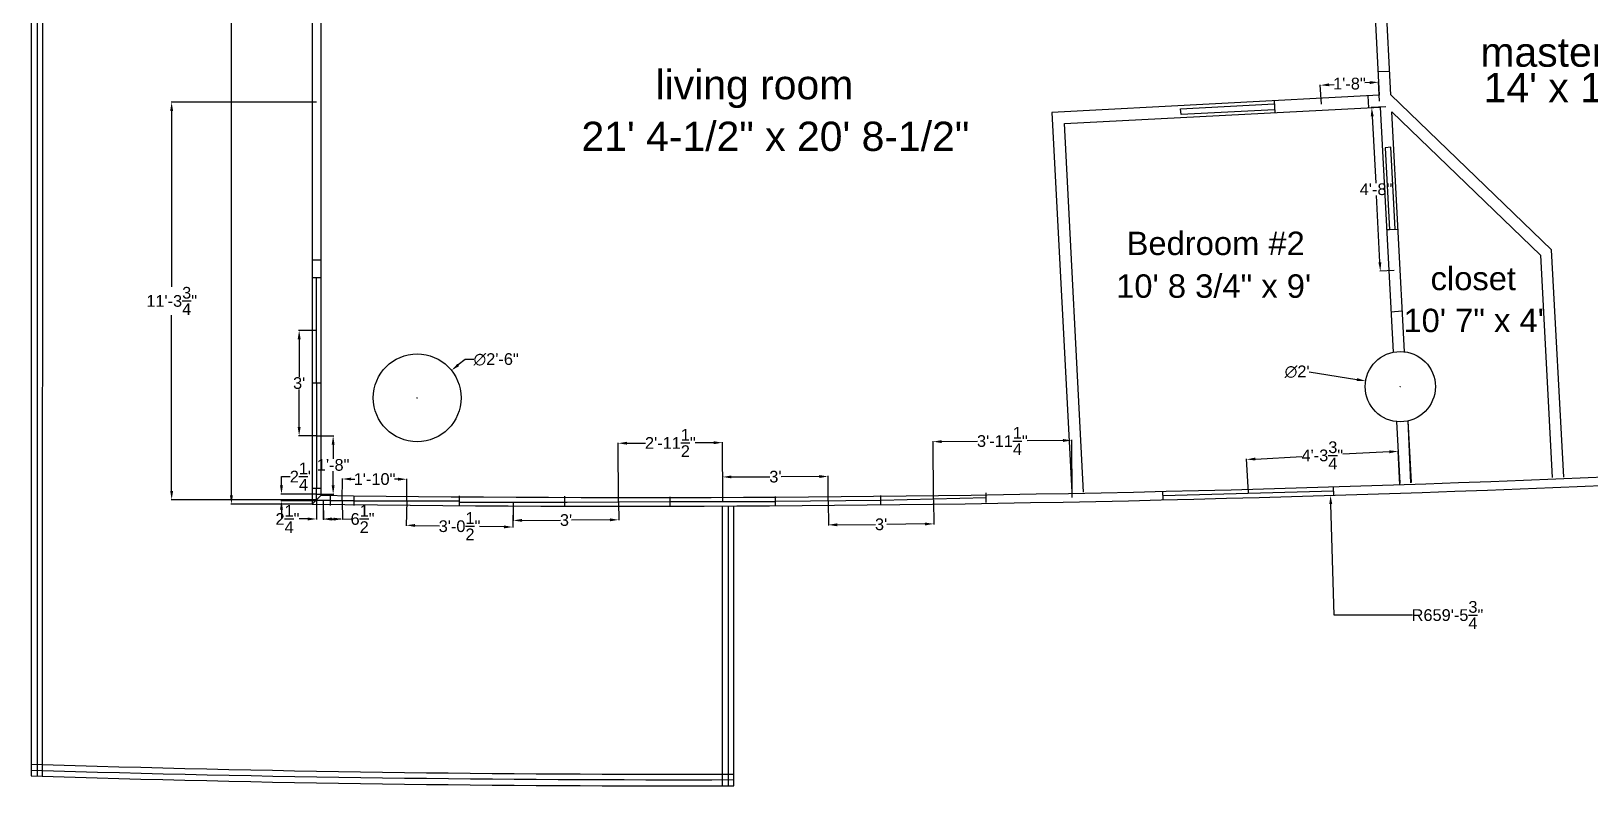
# Model space of a CAD drawing. Header units: inches. Extents: x 92 to 982, y 118 to 8127.
# Drawn here: x 92 to 624, y 118 to 376 of the extents above; entities that cross this region are included whole.
import ezdxf

# ---------------------------------------------------------------- set-up
doc = ezdxf.new("R2010")
doc.units = ezdxf.units.IN
doc.header["$LTSCALE"] = 50
doc.header["$MEASUREMENT"] = 0
doc.linetypes.add('HIDDEN2', pattern=[0.1875, 0.125, -0.0625])
for name, color, linetype in [('Unit 1 - doors', 50, 'Continuous'), ('Unit 1 -walls', 5, 'Continuous'), ('Unit 1-  dimensions', 200, 'Continuous'), ('Unit1- windows', 3, 'Continuous'), ('Windo and door dim', 7, 'Continuous')]:
    doc.layers.add(name, color=color, linetype=linetype)
doc.styles.get("Standard").update_dxf_attribs({"font": 'arial.ttf'})
doc.dimstyles.get("Standard").update_dxf_attribs({"dimtxt": 4, "dimasz": 3, "dimexe": 0.18, "dimexo": 0.0625, "dimgap": 0.09, "dimtad": 0, "dimtih": 1, "dimtoh": 1, "dimzin": 0, "dimdsep": 46, "dimlunit": 4, "dimtxsty": 'Standard', "dimcen": 0.09, "dimadec": 0, "dimazin": 0, "dimtfac": 1, "dimtofl": 0, "dimtmove": 0, "dimatfit": 3, "dimfxl": 1, "dimtolj": 1, "dimtzin": 0, "dimarcsym": 0})

# ---------------------------------------------------------------- blocks, each defined once
blk = doc.blocks.new('*D2')
at = {"layer": 'Defpoints', "color": 0, "transparency": 16777216}
for p in [(187.76, 616.88), (160.16, 213.9), (187.76, 213.9)]:
    blk.add_point(p, dxfattribs=at)
at = {"layer": 'Unit 1-  dimensions', "color": 0, "lineweight": -2, "transparency": 16777216}
for p, q in [((187.7, 616.88), (159.98, 616.88)), ((160.16, 613.88), (160.16, 417.52)), ((160.16, 216.9), (160.16, 413.26)), ((187.7, 213.9), (159.98, 213.9))]:
    blk.add_line(p, q, dxfattribs=at)
at = {"layer": 'Unit 1-  dimensions', "color": 0, "transparency": 16777216}
for points in [[(159.66, 613.88), (160.66, 613.88), (160.16, 616.88)], [(159.66, 216.9), (160.66, 216.9), (160.16, 213.9)]]:
    blk.add_solid(points, dxfattribs=at)
at = {"layer": 'Unit 1-  dimensions', "color": 0, "transparency": 16777216, "insert": (160.16, 415.39), "char_height": 4, "attachment_point": 5}
blk.add_mtext('\\A1;33\'-7"', dxfattribs=at)
blk = doc.blocks.new('*D7')
at = {"layer": 'Defpoints', "color": 0, "transparency": 16777216}
for p in [(292.9, 8127.04), (535.65, 216.92)]:
    blk.add_point(p, dxfattribs=at)
at = {"layer": 'Unit 1-  dimensions', "color": 0, "lineweight": -2, "transparency": 16777216}
for p, q in [((292.81, 8127.04), (292.99, 8127.04)), ((292.9, 8126.95), (292.9, 8127.13)), ((536.91, 176.02), (535.74, 213.92)), ((563.65, 176.02), (536.91, 176.02))]:
    blk.add_line(p, q, dxfattribs=at)
at = {"layer": 'Unit 1-  dimensions', "color": 0, "transparency": 16777216}
blk.add_solid([(536.24, 213.94), (535.24, 213.91), (535.65, 216.92)], dxfattribs=at)
at = {"layer": 'Unit 1-  dimensions', "color": 0, "transparency": 16777216, "insert": (575.6, 176.02), "char_height": 4, "attachment_point": 5}
blk.add_mtext('\\A1;R659\'-5{\\H1.000000x;\\S3/4;}"', dxfattribs=at)
blk = doc.blocks.new('*D9')
at = {"layer": 'Defpoints', "color": 0, "transparency": 16777216}
for p in [(547.65, 256), (571.33, 252.13)]:
    blk.add_point(p, dxfattribs=at)
at = {"layer": 'Unit 1-  dimensions', "color": 0, "lineweight": -2, "transparency": 16777216}
for p, q in [((528.34, 259.15), (544.69, 256.48)), ((559.4, 254.06), (559.58, 254.06)), ((559.49, 253.97), (559.49, 254.15))]:
    blk.add_line(p, q, dxfattribs=at)
at = {"layer": 'Unit 1-  dimensions', "color": 0, "transparency": 16777216}
blk.add_solid([(544.77, 256.97), (544.6, 255.99), (547.65, 256)], dxfattribs=at)
at = {"layer": 'Unit 1-  dimensions', "color": 0, "transparency": 16777216, "insert": (524.24, 259.15), "char_height": 4, "attachment_point": 5}
blk.add_mtext("\\A1;∅2'", dxfattribs=at)
blk = doc.blocks.new('*D10')
at = {"layer": 'Defpoints', "color": 0, "transparency": 16777216}
for p in [(235.33, 259.61), (211.9, 240.87)]:
    blk.add_point(p, dxfattribs=at)
at = {"layer": 'Unit 1-  dimensions', "color": 0, "lineweight": -2, "transparency": 16777216}
for p, q in [((240.01, 263.35), (237.67, 261.48)), ((243.01, 263.35), (240.01, 263.35)), ((223.61, 250.15), (223.61, 250.33)), ((223.52, 250.24), (223.7, 250.24))]:
    blk.add_line(p, q, dxfattribs=at)
at = {"layer": 'Unit 1-  dimensions', "color": 0, "transparency": 16777216}
blk.add_solid([(237.36, 261.87), (237.98, 261.09), (235.33, 259.61)], dxfattribs=at)
at = {"layer": 'Unit 1-  dimensions', "color": 0, "transparency": 16777216, "insert": (250.6, 263.35), "char_height": 4, "attachment_point": 5}
blk.add_mtext('\\A1;∅2\'-6"', dxfattribs=at)
blk = doc.blocks.new('*D13')
at = {"layer": 'Defpoints', "color": 0, "transparency": 16777216}
for p in [(475, 626.91), (187.76, 616.99), (190.8, 616.99), (235.97, 540.9), (190.8, 216.94)]:
    blk.add_point(p, dxfattribs=at)
at = {"layer": 'Unit 1-  dimensions', "color": 0, "lineweight": -2, "transparency": 16777216}
for start, end in [(317.8771, 0.0377), (271.9406, 314.039)]:
    blk.add_arc((190.8, 617.1), 88.58, start, end, dxfattribs=at)
at = {"layer": 'Unit 1-  dimensions', "color": 0, "transparency": 16777216}
for points in [[(278.88, 617.15), (279.88, 617.16), (279.33, 620.15)], [(193.81, 528.07), (193.79, 529.07), (190.8, 528.52)]]:
    blk.add_solid(points, dxfattribs=at)
at = {"layer": 'Unit 1-  dimensions', "color": 0, "transparency": 16777216, "insert": (254.51, 555.55), "char_height": 4, "attachment_point": 5}
blk.add_mtext('\\A1;92°', dxfattribs=at)
blk = doc.blocks.new('*D24')
at = {"layer": 'Defpoints', "color": 0, "transparency": 16777216}
for p in [(552.05, 358.08), (552.39, 351.58), (532.52, 350.53)]:
    blk.add_point(p, dxfattribs=at)
at = {"layer": 'Windo and door dim', "color": 0, "lineweight": -2, "transparency": 16777216}
for p, q in [((532.52, 350.6), (532.17, 357.21)), ((535.18, 357.19), (536.9, 357.28)), ((549.05, 357.92), (547.33, 357.83)), ((552.39, 351.64), (552.04, 358.26))]:
    blk.add_line(p, q, dxfattribs=at)
at = {"layer": 'Windo and door dim', "color": 0, "transparency": 16777216}
for points in [[(535.15, 357.69), (535.2, 356.69), (532.18, 357.03)], [(549.03, 358.42), (549.08, 357.42), (552.05, 358.08)]]:
    blk.add_solid(points, dxfattribs=at)
at = {"layer": 'Windo and door dim', "color": 0, "transparency": 16777216, "insert": (542.11, 357.56), "char_height": 4, "attachment_point": 5}
blk.add_mtext('\\A1;1\'-8"', dxfattribs=at)
blk = doc.blocks.new('*D25')
at = {"layer": 'Defpoints', "color": 0, "transparency": 16777216}
for p in [(549.74, 349.44), (554.57, 349.7), (557.5, 293.79)]:
    blk.add_point(p, dxfattribs=at)
at = {"layer": 'Windo and door dim', "color": 0, "lineweight": -2, "transparency": 16777216}
for p, q in [((554.5, 349.69), (549.56, 349.43)), ((549.9, 346.45), (551.1, 323.62)), ((552.52, 296.54), (551.32, 319.36)), ((557.44, 293.79), (552.49, 293.53))]:
    blk.add_line(p, q, dxfattribs=at)
at = {"layer": 'Windo and door dim', "color": 0, "transparency": 16777216}
for points in [[(550.4, 346.47), (549.4, 346.42), (549.74, 349.44)], [(553.02, 296.56), (552.02, 296.51), (552.67, 293.54)]]:
    blk.add_solid(points, dxfattribs=at)
at = {"layer": 'Windo and door dim', "color": 0, "transparency": 16777216, "insert": (551.21, 321.49), "char_height": 4, "attachment_point": 5}
blk.add_mtext('\\A1;4\'-8"', dxfattribs=at)
blk = doc.blocks.new('*D31')
at = {"layer": 'Defpoints', "color": 0, "transparency": 16777216}
for p in [(447.23, 235.7), (400.04, 215.7), (447.41, 216.14)]:
    blk.add_point(p, dxfattribs=at)
at = {"layer": 'Windo and door dim', "color": 0, "lineweight": -2, "transparency": 16777216}
for p, q in [((400.04, 215.76), (399.85, 235.44)), ((402.86, 235.29), (415.07, 235.4)), ((444.23, 235.67), (432.02, 235.56)), ((447.41, 216.2), (447.23, 235.88))]:
    blk.add_line(p, q, dxfattribs=at)
at = {"layer": 'Windo and door dim', "color": 0, "transparency": 16777216}
for points in [[(402.85, 235.79), (402.86, 234.79), (399.86, 235.26)], [(444.22, 236.17), (444.23, 235.17), (447.23, 235.7)]]:
    blk.add_solid(points, dxfattribs=at)
at = {"layer": 'Windo and door dim', "color": 0, "transparency": 16777216, "insert": (423.54, 235.48), "char_height": 4, "attachment_point": 5}
blk.add_mtext('\\A1;3\'-11{\\H1.000000x;\\S1/4;}"', dxfattribs=at)
blk = doc.blocks.new('*D32')
at = {"layer": 'Defpoints', "color": 0, "transparency": 16777216}
for p in [(364.04, 215.07), (400.04, 215.4), (400.11, 207.17)]:
    blk.add_point(p, dxfattribs=at)
at = {"layer": 'Windo and door dim', "color": 0, "lineweight": -2, "transparency": 16777216}
for p, q in [((364.04, 215.01), (364.11, 206.66)), ((400.04, 215.34), (400.12, 206.99)), ((367.11, 206.86), (380.18, 206.98)), ((397.11, 207.14), (384.04, 207.02))]:
    blk.add_line(p, q, dxfattribs=at)
at = {"layer": 'Windo and door dim', "color": 0, "transparency": 16777216}
for points in [[(367.11, 207.36), (367.12, 206.36), (364.11, 206.84)], [(397.11, 207.64), (397.12, 206.64), (400.11, 207.17)]]:
    blk.add_solid(points, dxfattribs=at)
at = {"layer": 'Windo and door dim', "color": 0, "transparency": 16777216, "insert": (382.11, 207), "char_height": 4, "attachment_point": 5}
blk.add_mtext("\\A1;3'", dxfattribs=at)
blk = doc.blocks.new('*D33')
at = {"layer": 'Defpoints', "color": 0, "transparency": 16777216}
for p in [(364, 223.37), (328.04, 214.85), (364.04, 215.01)]:
    blk.add_point(p, dxfattribs=at)
at = {"layer": 'Windo and door dim', "color": 0, "lineweight": -2, "transparency": 16777216}
for p, q in [((328.04, 214.91), (328, 223.39)), ((331, 223.22), (344.07, 223.28)), ((361, 223.35), (347.93, 223.3)), ((364.04, 215.07), (364, 223.55))]:
    blk.add_line(p, q, dxfattribs=at)
at = {"layer": 'Windo and door dim', "color": 0, "transparency": 16777216}
for points in [[(331, 223.72), (331, 222.72), (328, 223.21)], [(361, 223.85), (361, 222.85), (364, 223.37)]]:
    blk.add_solid(points, dxfattribs=at)
at = {"layer": 'Windo and door dim', "color": 0, "transparency": 16777216, "insert": (346, 223.29), "char_height": 4, "attachment_point": 5}
blk.add_mtext("\\A1;3'", dxfattribs=at)
blk = doc.blocks.new('*D34')
at = {"layer": 'Defpoints', "color": 0, "transparency": 16777216}
for p in [(327.92, 234.93), (292.42, 214.7), (328.04, 214.91)]:
    blk.add_point(p, dxfattribs=at)
at = {"layer": 'Windo and door dim', "color": 0, "lineweight": -2, "transparency": 16777216}
for p, q in [((292.42, 214.76), (292.3, 234.9)), ((295.3, 234.73), (301.66, 234.77)), ((324.92, 234.91), (318.56, 234.87)), ((328.04, 214.97), (327.92, 235.11))]:
    blk.add_line(p, q, dxfattribs=at)
at = {"layer": 'Windo and door dim', "color": 0, "transparency": 16777216}
for points in [[(295.3, 235.23), (295.31, 234.23), (292.3, 234.72)], [(324.91, 235.41), (324.92, 234.41), (327.92, 234.93)]]:
    blk.add_solid(points, dxfattribs=at)
at = {"layer": 'Windo and door dim', "color": 0, "transparency": 16777216, "insert": (310.11, 234.82), "char_height": 4, "attachment_point": 5}
blk.add_mtext('\\A1;2\'-11{\\H1.000000x;\\S1/2;}"', dxfattribs=at)
blk = doc.blocks.new('*D35')
at = {"layer": 'Defpoints', "color": 0, "transparency": 16777216}
for p in [(256.42, 214.57), (292.42, 214.78), (292.46, 208.57)]:
    blk.add_point(p, dxfattribs=at)
at = {"layer": 'Windo and door dim', "color": 0, "lineweight": -2, "transparency": 16777216}
for p, q in [((256.42, 214.5), (256.46, 208.17)), ((292.42, 214.72), (292.46, 208.39)), ((259.46, 208.37), (272.53, 208.45)), ((289.46, 208.55), (276.39, 208.47))]:
    blk.add_line(p, q, dxfattribs=at)
at = {"layer": 'Windo and door dim', "color": 0, "transparency": 16777216}
for points in [[(259.46, 208.87), (259.46, 207.87), (256.46, 208.35)], [(289.46, 209.05), (289.46, 208.05), (292.46, 208.57)]]:
    blk.add_solid(points, dxfattribs=at)
at = {"layer": 'Windo and door dim', "color": 0, "transparency": 16777216, "insert": (274.46, 208.46), "char_height": 4, "attachment_point": 5}
blk.add_mtext("\\A1;3'", dxfattribs=at)
blk = doc.blocks.new('*D40')
at = {"layer": 'Defpoints', "color": 0, "transparency": 16777216}
for p in [(220.04, 215.11), (256.42, 214.5), (219.9, 206.69)]:
    blk.add_point(p, dxfattribs=at)
at = {"layer": 'Windo and door dim', "color": 0, "lineweight": -2, "transparency": 16777216}
for p, q in [((220.04, 215.04), (219.9, 206.51)), ((256.42, 214.44), (256.28, 205.91)), ((222.9, 206.64), (231.23, 206.5)), ((253.28, 206.14), (244.96, 206.28))]:
    blk.add_line(p, q, dxfattribs=at)
at = {"layer": 'Windo and door dim', "color": 0, "transparency": 16777216}
for points in [[(222.91, 207.14), (222.89, 206.14), (219.9, 206.69)], [(253.29, 206.64), (253.28, 205.64), (256.28, 206.09)]]:
    blk.add_solid(points, dxfattribs=at)
at = {"layer": 'Windo and door dim', "color": 0, "transparency": 16777216, "insert": (238.09, 206.39), "char_height": 4, "attachment_point": 5}
blk.add_mtext('\\A1;3\'-0{\\H1.000000x;\\S1/2;}"', dxfattribs=at)
blk = doc.blocks.new('*D41')
at = {"layer": 'Defpoints', "color": 0, "transparency": 16777216}
for p in [(220.06, 222.43), (198.04, 215.12), (220.04, 215.04)]:
    blk.add_point(p, dxfattribs=at)
at = {"layer": 'Windo and door dim', "color": 0, "lineweight": -2, "transparency": 16777216}
for p, q in [((198.04, 215.18), (198.07, 222.69)), ((201.07, 222.5), (202.29, 222.49)), ((217.06, 222.44), (215.84, 222.45)), ((220.04, 215.11), (220.06, 222.61))]:
    blk.add_line(p, q, dxfattribs=at)
at = {"layer": 'Windo and door dim', "color": 0, "transparency": 16777216}
for points in [[(201.07, 223), (201.06, 222), (198.07, 222.51)], [(217.07, 222.94), (217.06, 221.94), (220.06, 222.43)]]:
    blk.add_solid(points, dxfattribs=at)
at = {"layer": 'Windo and door dim', "color": 0, "transparency": 16777216, "insert": (209.06, 222.47), "char_height": 4, "attachment_point": 5}
blk.add_mtext('\\A1;1\'-10"', dxfattribs=at)
blk = doc.blocks.new('*D42')
at = {"layer": 'Defpoints', "color": 0, "transparency": 16777216}
for p in [(191.51, 215.12), (198.04, 215.18), (198.1, 208.83)]:
    blk.add_point(p, dxfattribs=at)
at = {"layer": 'Windo and door dim', "color": 0, "lineweight": -2, "transparency": 16777216}
for p, q in [((191.51, 215.06), (191.57, 208.59)), ((198.04, 215.12), (198.1, 208.65)), ((194.57, 208.8), (195.1, 208.8)), ((198.1, 208.83), (201.1, 208.86))]:
    blk.add_line(p, q, dxfattribs=at)
at = {"layer": 'Windo and door dim', "color": 0, "transparency": 16777216}
for points in [[(194.57, 209.3), (194.58, 208.3), (191.57, 208.77)], [(195.1, 209.3), (195.11, 208.3), (198.1, 208.83)]]:
    blk.add_solid(points, dxfattribs=at)
at = {"layer": 'Windo and door dim', "color": 0, "transparency": 16777216, "insert": (204.96, 208.86), "char_height": 4, "attachment_point": 5}
blk.add_mtext('\\A1;6{\\H1.000000x;\\S1/2;}"', dxfattribs=at)
blk = doc.blocks.new('*D43')
at = {"layer": 'Defpoints', "color": 0, "transparency": 16777216}
for p in [(189.25, 215.06), (191.51, 215.06), (189.25, 208.85)]:
    blk.add_point(p, dxfattribs=at)
at = {"layer": 'Windo and door dim', "color": 0, "lineweight": -2, "transparency": 16777216}
for p, q in [((189.25, 214.99), (189.25, 208.67)), ((191.51, 214.99), (191.51, 208.67)), ((186.25, 208.85), (183.25, 208.85)), ((194.51, 208.85), (197.51, 208.85))]:
    blk.add_line(p, q, dxfattribs=at)
at = {"layer": 'Windo and door dim', "color": 0, "transparency": 16777216}
for points in [[(186.25, 209.35), (186.25, 208.35), (189.25, 208.85)], [(194.51, 209.35), (194.51, 208.35), (191.51, 208.85)]]:
    blk.add_solid(points, dxfattribs=at)
at = {"layer": 'Windo and door dim', "color": 0, "transparency": 16777216, "insert": (179.31, 208.85), "char_height": 4, "attachment_point": 5}
blk.add_mtext('\\A1;2{\\H1.000000x;\\S1/4;}"', dxfattribs=at)
blk = doc.blocks.new('*D44')
at = {"layer": 'Defpoints', "color": 0, "transparency": 16777216}
for p in [(177.26, 217.33), (189.25, 217.33), (189.25, 215.06)]:
    blk.add_point(p, dxfattribs=at)
at = {"layer": 'Windo and door dim', "color": 0, "lineweight": -2, "transparency": 16777216}
for p, q in [((177.26, 220.33), (177.26, 223.33)), ((177.26, 223.33), (180.26, 223.33)), ((189.19, 217.33), (177.08, 217.33)), ((189.19, 215.06), (177.08, 215.06)), ((177.26, 212.06), (177.26, 209.06))]:
    blk.add_line(p, q, dxfattribs=at)
at = {"layer": 'Windo and door dim', "color": 0, "transparency": 16777216}
for points in [[(176.76, 220.33), (177.76, 220.33), (177.26, 217.33)], [(176.76, 212.06), (177.76, 212.06), (177.26, 215.06)]]:
    blk.add_solid(points, dxfattribs=at)
at = {"layer": 'Windo and door dim', "color": 0, "transparency": 16777216, "insert": (184.2, 223.33), "char_height": 4, "attachment_point": 5}
blk.add_mtext('\\A1;2{\\H1.000000x;\\S1/4;}"', dxfattribs=at)
blk = doc.blocks.new('*D45')
at = {"layer": 'Defpoints', "color": 0, "transparency": 16777216}
for p in [(189.28, 237.27), (189.28, 217.33), (194.91, 217.33)]:
    blk.add_point(p, dxfattribs=at)
at = {"layer": 'Windo and door dim', "color": 0, "lineweight": -2, "transparency": 16777216}
for p, q in [((189.34, 237.27), (195.09, 237.27)), ((194.91, 234.27), (194.91, 229.43)), ((194.91, 220.33), (194.91, 225.17)), ((189.34, 217.33), (195.09, 217.33))]:
    blk.add_line(p, q, dxfattribs=at)
at = {"layer": 'Windo and door dim', "color": 0, "transparency": 16777216}
for points in [[(194.41, 234.27), (195.41, 234.27), (194.91, 237.27)], [(194.41, 220.33), (195.41, 220.33), (194.91, 217.33)]]:
    blk.add_solid(points, dxfattribs=at)
at = {"layer": 'Windo and door dim', "color": 0, "transparency": 16777216, "insert": (194.91, 227.3), "char_height": 4, "attachment_point": 5}
blk.add_mtext('\\A1;1\'-8"', dxfattribs=at)
blk = doc.blocks.new('*D46')
at = {"layer": 'Defpoints', "color": 0, "transparency": 16777216}
for p in [(183.3, 273.27), (189.28, 273.27), (189.28, 237.27)]:
    blk.add_point(p, dxfattribs=at)
at = {"layer": 'Windo and door dim', "color": 0, "lineweight": -2, "transparency": 16777216}
for p, q in [((189.22, 273.27), (183.12, 273.27)), ((183.3, 270.27), (183.3, 257.41)), ((183.3, 240.27), (183.3, 253.14)), ((189.22, 237.27), (183.12, 237.27))]:
    blk.add_line(p, q, dxfattribs=at)
at = {"layer": 'Windo and door dim', "color": 0, "transparency": 16777216}
for points in [[(182.8, 270.27), (183.8, 270.27), (183.3, 273.27)], [(182.8, 240.27), (183.8, 240.27), (183.3, 237.27)]]:
    blk.add_solid(points, dxfattribs=at)
at = {"layer": 'Windo and door dim', "color": 0, "transparency": 16777216, "insert": (183.3, 255.27), "char_height": 4, "attachment_point": 5}
blk.add_mtext("\\A1;3'", dxfattribs=at)
blk = doc.blocks.new('*D47')
at = {"layer": 'Defpoints', "color": 0, "transparency": 16777216}
for p in [(189.28, 351.27), (139.74, 215.42), (189.28, 215.42)]:
    blk.add_point(p, dxfattribs=at)
at = {"layer": 'Windo and door dim', "color": 0, "lineweight": -2, "transparency": 16777216}
for p, q in [((189.22, 351.27), (139.56, 351.27)), ((139.74, 348.27), (139.74, 288.18)), ((139.74, 218.42), (139.74, 278.51)), ((189.22, 215.42), (139.56, 215.42))]:
    blk.add_line(p, q, dxfattribs=at)
at = {"layer": 'Windo and door dim', "color": 0, "transparency": 16777216}
for points in [[(139.24, 348.27), (140.24, 348.27), (139.74, 351.27)], [(139.24, 218.42), (140.24, 218.42), (139.74, 215.42)]]:
    blk.add_solid(points, dxfattribs=at)
at = {"layer": 'Windo and door dim', "color": 0, "transparency": 16777216, "insert": (139.74, 283.34), "char_height": 4, "attachment_point": 5}
blk.add_mtext('\\A1;11\'-3{\\H1.000000x;\\S3/4;}"', dxfattribs=at)
blk = doc.blocks.new('*D53')
at = {"layer": 'Defpoints', "color": 0, "transparency": 16777216}
for p in [(558.75, 231.96), (559.36, 220.45), (507.59, 217.67)]:
    blk.add_point(p, dxfattribs=at)
at = {"layer": 'Windo and door dim', "color": 0, "lineweight": -2, "transparency": 16777216}
for p, q in [((507.59, 217.73), (506.96, 229.36)), ((509.97, 229.34), (525.85, 230.19)), ((555.75, 231.8), (539.86, 230.95)), ((559.36, 220.51), (558.74, 232.14))]:
    blk.add_line(p, q, dxfattribs=at)
at = {"layer": 'Windo and door dim', "color": 0, "transparency": 16777216}
for points in [[(509.94, 229.84), (509.99, 228.84), (506.97, 229.18)], [(555.72, 232.3), (555.78, 231.3), (558.75, 231.96)]]:
    blk.add_solid(points, dxfattribs=at)
at = {"layer": 'Windo and door dim', "color": 0, "transparency": 16777216, "insert": (532.86, 230.57), "char_height": 4, "attachment_point": 5}
blk.add_mtext('\\A1;4\'-3{\\H1.000000x;\\S3/4;}"', dxfattribs=at)

msp = doc.modelspace()

# ---------------------------------------------------------------- linework, layer by layer
at = {"color": 5}
msp.add_line((560.929, 266.063), (560.933, 265.974), dxfattribs=at)
for centre, radius in [((223.613, 250.238), 15), ((559.489, 254.061), 12)]:
    msp.add_circle(centre, radius, dxfattribs=at)
at = {"layer": 'Unit 1 - doors', "color": 2}
for p, q in [((555.871, 361.752), (551.888, 361.593)), ((516.443, 351.675), (516.599, 347.708))]:
    msp.add_line(p, q, dxfattribs=at)
at = {"layer": 'Unit 1 - doors', "color": 2, "linetype": 'HIDDEN2'}
for p, q in [((548.443, 353.391), (548.611, 349.363)), ((554.814, 307.699), (558.712, 307.904)), ((556.294, 279.575), (560.176, 279.999))]:
    msp.add_line(p, q, dxfattribs=at)
at = {"layer": 'Unit 1 - doors'}
msp.add_line((190.799, 297.267), (187.759, 297.267), dxfattribs=at)
at = {"layer": 'Unit 1 -walls', "color": 5}
for p, q in [((187.759, 616.885), (187.759, 213.895)), ((190.799, 216.936), (190.799, 614.055)), ((91.746, 505.136), (91.746, 121.083)), ((95.623, 120.963), (95.746, 505.042)), ((556.289, 353.754), (552.614, 424.005)), ((549.889, 401.441), (552.289, 353.595)), ((552.289, 353.595), (440.433, 347.674)), ((611.177, 300.787), (556.289, 353.754)), ((440.433, 347.674), (447.315, 218.056)), ((444.754, 343.993), (552.609, 349.594)), ((484.439, 348.954), (516.443, 350.715)), ((484.599, 347.034), (484.439, 348.954)), ((516.563, 348.632), (484.599, 347.034)), ((552.609, 349.594), (557.019, 265.804)), ((560.912, 265.973), (556.609, 347.994)), ((556.609, 347.994), (607.337, 299.027)), ((451.315, 218.056), (444.754, 343.993)), ((556.289, 335.832), (554.369, 335.673)), ((554.369, 335.673), (555.809, 307.669)), ((557.728, 307.852), (556.289, 335.832)), ((555.809, 307.669), (554.852, 307.618)), ((607.337, 299.027), (611.337, 223.017)), ((615.338, 223.177), (611.177, 300.787)), ((558.199, 242.131), (559.33, 221.097)), ((562.019, 242.331), (562.988, 221.244)), ((563.33, 221.256), (562.21, 242.379)), ((327.778, 213.255), (327.767, 117.733)), ((329.859, 213.287), (329.859, 117.722)), ((331.779, 117.722), (331.779, 213.277))]:
    msp.add_line(p, q, dxfattribs=at)
at = {"layer": 'Unit 1 -walls'}
msp.add_line((93.826, 505.087), (93.826, 121.083), dxfattribs=at)
at = {"layer": 'Unit 1 -walls', "color": 5}
for centre, radius, start, end in [((292.902, 8127.04), 7913.843, 269.2387501, 274.4074891), ((298.182, 8016.249), 7800.052, 269.2111871, 274.4310982), ((308.684, 7016.407), 6894.723, 268.1969392, 270.1919157), ((311.931, 7622.232), 7502.456, 268.3194322, 270.1515725), ((308.723, 7043.756), 6926.072, 268.2047659, 270.1907271)]:
    msp.add_arc(centre, radius, start, end, dxfattribs=at)
at = {"layer": 'Unit1- windows'}
for p, q in [((190.799, 291.274), (187.759, 291.274)), ((189.279, 255.274), (189.279, 291.274)), ((190.799, 255.274), (187.759, 255.274)), ((189.279, 255.274), (189.279, 219.274)), ((190.799, 219.274), (187.759, 219.274)), ((189.248, 215.384), (189.248, 219.274)), ((190.799, 216.936), (187.759, 213.895)), ((194.04, 215.119), (188.982, 215.119)), ((194.04, 215.119), (202.04, 215.119)), ((202.04, 215.106), (238.04, 215.106)), ((310.037, 214.846), (346.037, 214.846)), ((346.037, 214.883), (382.036, 215.26)), ((382.036, 215.26), (418.036, 216.14))]:
    msp.add_line(p, q, dxfattribs=at)
at = {"layer": 'Unit1- windows', "color": 3}
for p, q in [((478.453, 215.379), (478.384, 218.357)), ((478.419, 216.868), (536.764, 218.464)), ((536.805, 216.963), (536.723, 219.965)), ((194.037, 213.458), (194.043, 216.779)), ((202.037, 213.446), (202.043, 216.766)), ((238.037, 213.389), (238.043, 216.709)), ((238.04, 214.589), (274.806, 214.544)), ((274.035, 213.222), (274.043, 216.637)), ((274.037, 213.332), (274.043, 216.653)), ((274.806, 214.544), (310.04, 214.846)), ((310.038, 213.237), (310.035, 216.456)), ((310.038, 213.237), (310.035, 216.456)), ((346.038, 213.273), (346.035, 216.492)), ((346.038, 213.273), (346.035, 216.492)), ((382.038, 213.651), (382.035, 216.87)), ((418.037, 214.531), (418.034, 217.75))]:
    msp.add_line(p, q, dxfattribs=at)

# ---------------------------------------------------------------- texts
at = {"color": 7}
for s, height, p in [('master bedroom', 10, (586.866, 363.351)), ('living room', 10, (305.071, 352.232)), ('14\' x 17\' 3/4"', 10, (587.967, 351.248)), ('21\' 4-1/2" x 20\' 8-1/2"', 10, (279.751, 334.583)), ('Bedroom #2', 8, (465.989, 299.018)), ('closet', 8, (569.838, 287.015)), ('10\' 8 3/4" x 9\'', 8, (462.414, 284.421)), ('10\' 7" x 4\'', 8, (560.559, 272.687))]:
    msp.add_text(s, height=height, dxfattribs=at).set_placement(p)

# ---------------------------------------------------------------- dimensions: what is measured, and where the dimension line sits
at = {"layer": 'Unit 1-  dimensions'}
dim = msp.add_radius_dim(center=(292.902, 8127.04), mpoint=(535.651, 216.921), dimstyle='Standard', dxfattribs=at)
dim.commit()
dim.dimension.update_dxf_attribs({"geometry": '*D7', "text_midpoint": (575.599, 176.021), "dimtype": 164})
dim = msp.add_angular_dim_2l(base=(235.97, 540.897), line1=((190.799, 216.936), (190.799, 616.991)), line2=((474.998, 626.912), (187.759, 616.991)), dimstyle='Standard', dxfattribs=at)
dim.commit()
dim.dimension.update_dxf_attribs({"geometry": '*D13', "text_midpoint": (254.507, 555.55)})
dim = msp.add_aligned_dim(p1=(187.759, 616.885), p2=(187.759, 213.895), distance=-27.594, dimstyle='Standard', dxfattribs=at)
dim.commit()
dim.dimension.update_dxf_attribs({"geometry": '*D2', "text_midpoint": (160.165, 415.39)})
dim = msp.add_diameter_dim_2p(p1=(211.898, 240.871), p2=(235.328, 259.606), dimstyle='Standard', dxfattribs=at)
dim.commit()
dim.dimension.update_dxf_attribs({"geometry": '*D10', "text_midpoint": (250.596, 263.354)})
dim = msp.add_diameter_dim_2p(p1=(571.332, 252.127), p2=(547.646, 255.996), dimstyle='Standard', dxfattribs=at)
dim.commit()
dim.dimension.update_dxf_attribs({"geometry": '*D9', "text_midpoint": (528.342, 259.149), "dimtype": 163})
at = {"layer": 'Windo and door dim'}
for p1, p2, distance, picture, middle in [((532.524, 350.534), (552.39, 351.581), 6.507, '*D24', (542.115, 357.556)), ((189.279, 351.274), (189.279, 215.416), -49.537, '*D47', (139.742, 283.345)), ((557.499, 293.794), (554.567, 349.696), 4.831, '*D25', (551.209, 321.492)), ((189.279, 237.274), (189.279, 273.274), 5.981, '*D46', (183.298, 255.274)), ((400.036, 215.7005), (447.4087, 216.1365), 19.5617, '*D31', (423.5423, 235.4794)), ((189.2792, 237.2741), (189.2792, 217.3293), 5.6355, '*D45', (194.9146, 227.3017)), ((292.423, 214.695), (328.037, 214.909), 20.02, '*D34', (310.11, 234.822)), ((507.591, 217.666), (559.365, 220.45), 11.529, '*D53', (532.859, 230.571)), ((189.248, 215.056), (189.248, 217.329), 11.991, '*D44', (184.197, 223.329)), ((198.04, 215.119), (220.039, 215.043), 7.39, '*D41', (209.065, 222.471)), ((328.037, 214.846), (364.037, 215.009), 8.359, '*D33', (345.999, 223.287)), ((191.512, 215.056), (189.248, 215.056), 6.209, '*D43', (179.308, 208.847)), ((191.511, 215.119), (198.04, 215.181), -6.349, '*D42', (204.959, 208.861)), ((256.423, 214.504), (220.04, 215.106), 8.415, '*D40', (238.092, 206.391)), ((256.423, 214.566), (292.422, 214.782), -6.211, '*D35', (274.46, 208.463)), ((364.037, 215.072), (400.039, 215.403), -8.235, '*D32', (382.114, 207.002))]:
    dim = msp.add_aligned_dim(p1=p1, p2=p2, distance=distance, dimstyle='Standard', dxfattribs=at)
    dim.commit()
    dim.dimension.update_dxf_attribs({"geometry": picture, "text_midpoint": middle})

doc.saveas('drawing.dxf')
